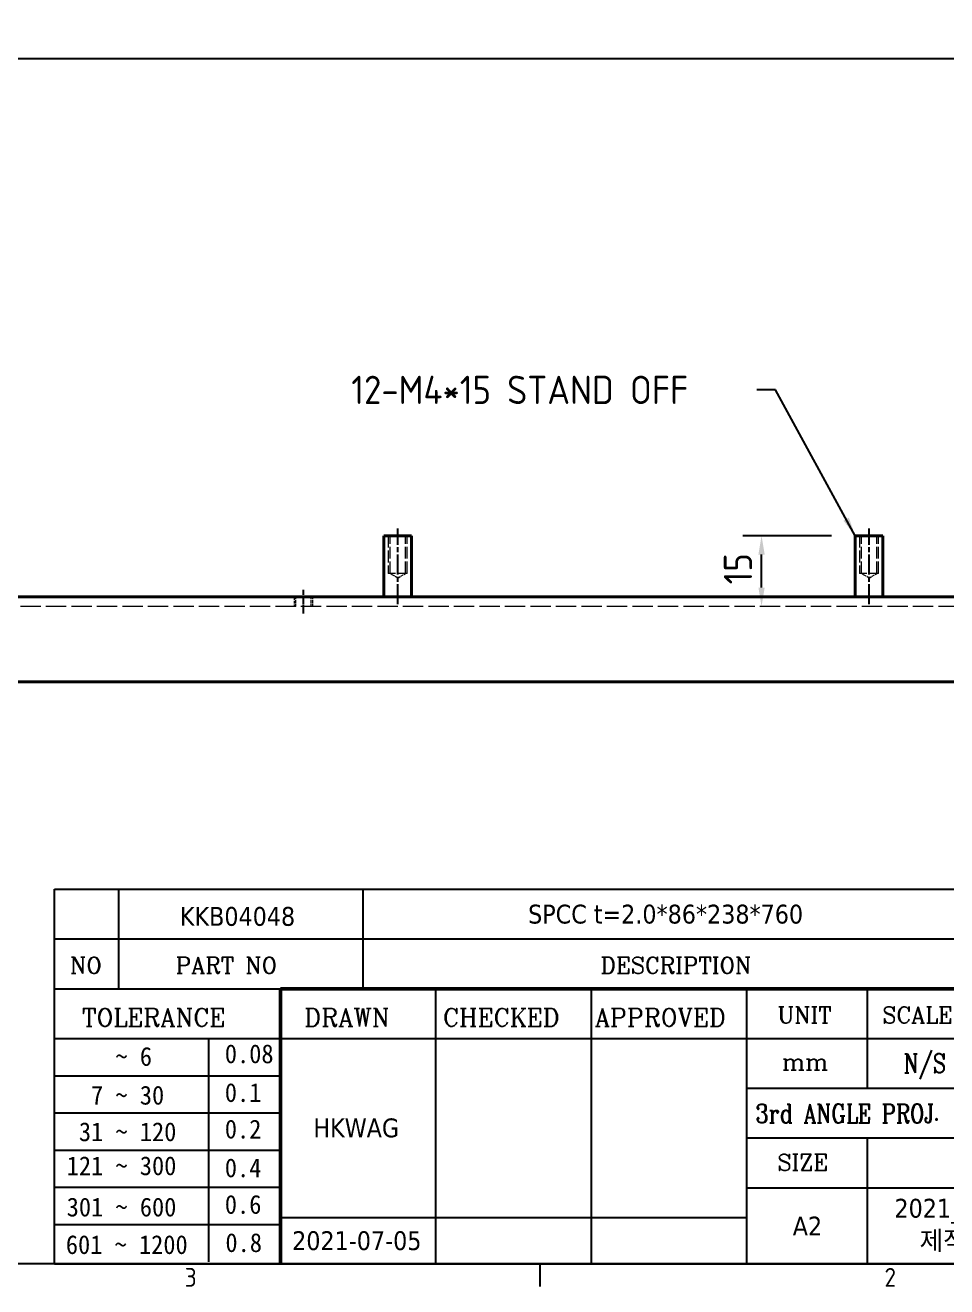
# Model space of a CAD drawing. Header units: millimetres. Extents: x 0 to 1188, y 0 to 840.
# Drawn here: x 781.8 to 977.3, y 15.2 to 282.9 of the extents above; entities that cross this region are included whole.
import ezdxf
from ezdxf.enums import TextEntityAlignment as Align

# ---------------------------------------------------------------- set-up
doc = ezdxf.new("R2010")
doc.units = ezdxf.units.MM
doc.header["$LTSCALE"] = 2
doc.linetypes.add('CHAIN', pattern=[0.35429999999999995, 0.2362, -0.0295, 0.0591, -0.0295])
doc.linetypes.add('DASHED', pattern=[0.2067, 0.1654, -0.0413])
doc.layers.get('0').update_dxf_attribs({"color": 3, "lineweight": 25})
for name, color, linetype, lineweight in [('가려진 것(ISO)', 2, 'DASHED', 18), ('가시적인 것(ISO)', 3, 'Continuous', 40), ('경계(ISO)', 7, 'Continuous', 25), ('기호(ISO)', 5, 'Continuous', 25), ('제목(ISO)', 5, 'Continuous', 50), ('중심선(ISO)', 1, 'Continuous', 25), ('치수(ISO)', 2, 'Continuous', 25)]:
    doc.layers.add(name, color=color, linetype=linetype, lineweight=lineweight)
doc.styles.add('HAN_291', font='')
doc.styles.add('RC_284', font='ROMANC.shx')
doc.styles.add('RC_287', font='ROMANC.shx')
doc.styles.add('문자 텍스트_PSTEK_POSCO', font='isocp.shx')
doc.styles.add('치수 텍스트_PSTEK_POSCO', font='isocp.shx')
doc.styles.add('텍스트 스타일198', font='tahoma.ttf')
doc.styles.add('텍스트 스타일333', font='ROMANC.shx', dxfattribs={"width": 0.800000011920929})
doc.styles.get('HAN_291').set_extended_font_data('GulimChe')
doc.dimstyles.new('치수_PSTEK_POSCO', dxfattribs={"dimscale": 2, "dimtxt": 3, "dimasz": 2, "dimexe": 2, "dimexo": 2.5, "dimgap": 1, "dimtad": 1, "dimrnd": 1e-08, "dimdsep": 46, "dimtxsty": '치수 텍스트_PSTEK_POSCO', "dimcen": 0.09, "dimdle": 10, "dimclrd": 7, "dimclre": 7, "dimclrt": 2, "dimadec": 1, "dimazin": 2, "dimtfac": 1, "dimtmove": 0, "dimatfit": 3, "dimfxl": 0, "dimtolj": 1, "dimlwd": -1, "dimlwe": -1, "dimarcsym": 0})
doc.dimstyles.new('치수_PSTEK_POSCO$7', dxfattribs={"dimscale": 2, "dimtxt": 3, "dimasz": 2, "dimexe": 2, "dimexo": 2.5, "dimgap": 1, "dimtad": 1, "dimrnd": 1e-08, "dimdsep": 46, "dimtxsty": '치수 텍스트_PSTEK_POSCO', "dimcen": 0.09, "dimdle": 10, "dimclrd": 7, "dimclre": 7, "dimclrt": 2, "dimadec": 1, "dimazin": 2, "dimtfac": 1, "dimtmove": 0, "dimatfit": 3, "dimfxl": 0, "dimtolj": 1, "dimlwd": -1, "dimlwe": -1, "dimarcsym": 0})

# ---------------------------------------------------------------- blocks, each defined once
blk = doc.blocks.new('경계 Default Border')
at = {"layer": '경계(ISO)'}
blk.add_line((445.4999923706055, 10), (445.4999923706055, 7.599999904632568), dxfattribs=at)
at = {"layer": '경계(ISO)', "flags": 128}
blk.add_lwpolyline([(10, 10), (10, 410), (584.0000152587891, 410), (584.0000152587891, 10), (10, 10)], dxfattribs=at)
at = {"layer": '경계(ISO)', "color": 2, "char_height": 2.000000029802322, "attachment_point": 7, "style": '문자 텍스트_PSTEK_POSCO'}
for s, insert in [('3', (407.8206930345746, 7.580929648038)), ('2', (482.043492964537, 7.580929648038))]:
    blk.add_mtext(s, dxfattribs=dict(at, insert=insert))
blk = doc.blocks.new('제목 블록 PSTEK')
at = {"color": 180}
for p, q in [((182.475792979055, 11.79100474011392), (182.4757929790549, 51.56524660363496)), ((182.4757929790549, 51.56524660363496), (372.4757929537551, 51.56524660363496)), ((189.2651435055721, 51.56524660363496), (189.2651435055722, 41.00524660363494)), ((215.2152739891528, 41.00524660363494), (215.2152739891528, 51.56524660363496)), ((182.475792979055, 46.2852466036349), (372.4757929537551, 46.28524660363492)), ((182.475792979055, 41.00524660363493), (206.451475290024, 41.00524660363493)), ((222.9401812389276, 11.79100474011392), (222.9401812389276, 41.00524660363494)), ((239.4288871878316, 11.79100474011392), (239.4288871878316, 41.00524660363494)), ((255.9175931367356, 11.79100474011392), (255.9175931367356, 41.00524660363494)), ((268.6918866058747, 41.00524660363494), (268.6918866058747, 30.44524660363498)), ((182.475792979055, 35.72524660363497), (206.451475290024, 35.72524660363497)), ((198.8621818849491, 12.02524660363491), (198.8621818849491, 35.72524660363497)), ((206.451475290024, 35.72524660363497), (372.4757929537551, 35.72524660363497)), ((182.475792979055, 31.77524660363492), (206.451475290024, 31.77524660363492)), ((255.917593136736, 30.44524660363498), (372.4757929537552, 30.44524660363501)), ((182.475792979055, 27.82524660363487), (206.451475290024, 27.82524660363487)), ((255.9175931367359, 25.16524660363502), (372.4757929537552, 25.165246603635)), ((268.6918866058744, 25.16524660363502), (268.6918866058744, 11.79100474011392)), ((182.475792979055, 23.87524660363505), (206.451475290024, 23.87524660363505)), ((182.475792979055, 19.92524660363478), (206.451475290024, 19.92524660363478)), ((255.9175931367359, 19.88524660363481), (310.0881549537553, 19.88524660363481)), ((206.451475290024, 16.74100474011396), (255.9175931367359, 16.74100474011396)), ((182.475792979055, 15.97524660363496), (206.451475290024, 15.97524660363496)), ((182.475792979055, 11.79100474011392), (372.4757929537551, 11.79100474011389))]:
    blk.add_line(p, q, dxfattribs=at)
at = {"color": 7, "lineweight": 50}
for p, q in [((206.4514752900237, 11.79100474011392), (206.4514752900237, 41.00524660363494)), ((206.451475290024, 41.00524660363494), (372.4757929537551, 41.00524660363496))]:
    blk.add_line(p, q, dxfattribs=at)
at = {"layer": '제목(ISO)', "lineweight": 18}
blk.add_line((182.475792979055, 35.72500474011393), (182.475792979055, 11.79100474011392), dxfattribs=at)
at = {"color": 2}
for s, height, style, p in [('NO', 1.742399930953979, 'RC_284', (184.135398793432, 42.62317362549192)), ('PART NO', 1.742399930953979, 'RC_284', (195.3359407378685, 42.62317362549192)), ('DESCRIPTION', 1.742399930953979, 'RC_284', (240.4025565652523, 42.62317362549192)), (' TOLERANCE', 1.899999976158142, 'RC_287', (184.0872874387979, 37.00893196870329)), ('DRAWN', 1.899999976158142, 'RC_287', (208.9766620976279, 37.00893196870329)), ('CHECKED', 1.899999976158142, 'RC_287', (223.6856844514997, 37.00893196870329)), ('APPROVED', 1.899999976158142, 'RC_287', (239.7795453577791, 37.00893196870329)), ('UNIT', 1.742399930953979, 'RC_284', (259.1652673287452, 37.34317362549218)), ('SCALE', 1.742399930953979, 'RC_284', (270.2934779252897, 37.34317362549218)), ('0.08', 2.000000029802322, 'HAN_291', (200.5467345600617, 33.09873600004101)), ('    ~ 6', 2.000000029802322, 'HAN_291', (183.7721304966814, 32.8176515608431)), ('mm', 1.742399930953979, 'RC_284', (259.6505418159997, 32.3543089683787)), ('0.1', 2.000000029802322, 'HAN_291', (200.5467345600617, 28.98646558742206)), ('  7 ~ 30', 2.000000029802322, 'HAN_291', (183.7721304966814, 28.70538114822415)), (' 31 ~ 120', 2.000000029802322, 'HAN_291', (183.7721304966814, 24.82628181916237)), ('0.2', 2.000000029802322, 'HAN_291', (200.5467345600617, 25.10736625836028)), ('121 ~ 300', 2.000000029802322, 'HAN_291', (183.7721304966814, 21.21401206133254)), ('0.4', 2.000000029802322, 'HAN_291', (200.5467345600617, 20.99509650053045)), ('SIZE', 1.742399930953979, 'RC_284', (259.1652673287452, 21.69497768947366)), ('301 ~ 600', 2.000000029802322, 'HAN_291', (183.7721304966814, 16.83491273227077)), ('0.6', 2.000000029802322, 'HAN_291', (200.5467345600617, 17.11599717146868)), ('601 ~ 1200', 2.000000029802322, 'HAN_291', (183.6802025156883, 12.84759660881125)), ('0.8', 2.000000029802322, 'HAN_291', (200.6097246063884, 13.05732192299702))]:
    blk.add_text(s, height=height, dxfattribs=dict(at, style=style)).set_placement(p)
at = {"color": 7, "style": '텍스트 스타일333', "width": 0.7999999523162842}
blk.add_text('N/S', height=2.000000029802322, dxfattribs=at).set_placement((274.7838860285014, 33.08524660363496), align=Align.MIDDLE_CENTER)
at = {"color": 2, "style": '텍스트 스타일333', "width": 0.7999999523162842}
blk.add_text('3rd ANGLE PROJ.', height=2.000000029802322, dxfattribs=at).set_placement((256.8430306642954, 26.76148381654429))
at = {"layer": '제목(ISO)', "color": 7, "style": '텍스트 스타일198'}
for tag, p in [('부품_번호_001', (195.7843283186424, 47.68004260673702)), ('설명_001', (232.7186612387956, 47.92245856837096)), ('재질_001', (292.2765131236743, 47.92524659519488)), ("3._Q'TY_001", (312.7051684940307, 47.92188863680521)), ('4._COLOR_001', (319.4395155511755, 47.94788311323986)), ('질량\\P3;_001', (350.2952123144242, 48.1643332325385)), ('1._MODEL_NAME_001', (332.0304049806628, 37.36524659519486)), ('제목_001', (338.1058135256113, 32.12134217035067)), ('부품_번호_001', (334.4435685718743, 26.8052465951949)), ('설계자_001', (209.9396160013646, 25.23446884679021)), ('프로젝트_001', (271.5781103856521, 16.70760140974343)), ('시트_크기_001', (260.7896290458918, 14.81730632141838)), ('작성_날짜_001', (207.688440696938, 13.26600473167383)), ('프로젝트_002', (274.2373147712887, 13.28105905531428))]:
    blk.add_attdef(tag, p, '', height=2.000000029802322, dxfattribs=at)
for tag, p in [('점검자', (231.1845342133799, 26.23312567187446)), ('엔지니어링_승인자', (247.673240162284, 26.23312567187446)), ('점검_날짜', (231.1845342133799, 14.26600474011394)), ('엔지니어링_승인_날짜', (247.6732401622839, 14.26600474011394))]:
    blk.add_attdef(tag, text='', height=2.000000029802322, dxfattribs=at).set_placement(p, align=Align.MIDDLE_CENTER)
blk = doc.blocks.new('*D74')
at = {"layer": 'Defpoints', "color": 0, "transparency": 16777216}
for p in [(938.0035250047752, 174.5784726788959), (957.8674005348416, 174.5784726788959), (1071.817400534841, 159.5784726788871)]:
    blk.add_point(p, dxfattribs=at)
at = {"layer": '치수(ISO)', "color": 7, "transparency": 16777216}
for p, q in [((952.8674005348416, 174.5784726788959), (934.0035250047752, 174.5784726788959)), ((938.0035250047752, 163.5784726788871), (938.0035250047752, 170.5784726788959))]:
    blk.add_line(p, q, dxfattribs=at)
for points in [[(937.3368583381085, 170.5784726788959), (938.6701916714418, 170.5784726788959), (938.0035250047752, 174.5784726788959)], [(937.3368583381085, 163.5784726788871), (938.6701916714418, 163.5784726788871), (938.0035250047752, 159.5784726788871)]]:
    blk.add_solid(points, dxfattribs=at)
at = {"layer": '치수(ISO)', "color": 2, "transparency": 16777216, "insert": (933.0035250047752, 164.2542086101775), "char_height": 6, "attachment_point": 4, "rotation": 90, "style": '치수 텍스트_PSTEK_POSCO'}
blk.add_mtext('\\A1;15', dxfattribs=at)
blk = doc.blocks.new('*D81')
at = {"layer": 'Defpoints', "color": 0, "transparency": 16777216}
for p in [(315.8174005349142, 312.3539690937462), (1075.817400534914, 312.3539690937464), (1075.817400534914, 275.8597436685453)]:
    blk.add_point(p, dxfattribs=at)
at = {"layer": '치수(ISO)', "color": 7, "transparency": 16777216}
for p, q in [((315.8174005349142, 307.3539690937462), (315.8174005349142, 271.8597436685453)), ((1075.817400534914, 307.3539690937464), (1075.817400534914, 271.8597436685453)), ((319.8174005349142, 275.8597436685453), (1071.817400534914, 275.8597436685453))]:
    blk.add_line(p, q, dxfattribs=at)
for points in [[(319.8174005349142, 276.5264103352119), (319.8174005349142, 275.1930770018786), (315.8174005349142, 275.8597436685453)], [(1071.817400534914, 276.5264103352119), (1071.817400534914, 275.1930770018786), (1075.817400534914, 275.8597436685453)]]:
    blk.add_solid(points, dxfattribs=at)
at = {"layer": '치수(ISO)', "color": 2, "transparency": 16777216, "insert": (690.4150383301898, 280.8597436685453), "char_height": 6, "attachment_point": 4, "style": '치수 텍스트_PSTEK_POSCO'}
blk.add_mtext('\\A1;760', dxfattribs=at)

msp = doc.modelspace()

# ---------------------------------------------------------------- linework, layer by layer
at = {"layer": '가려진 것(ISO)', "ltscale": 7.618686199188232}
for p, q in [((858.8174005348418, 174.5784726789078), (858.8174005348418, 166.5784726789078)), ((859.1964005348417, 166.5784726789078), (859.1964005348417, 174.5784726789078)), ((862.4384005348418, 166.5784726789078), (862.4384005348418, 174.5784726789078)), ((862.8174005348417, 166.5784726789078), (862.8174005348417, 174.5784726789078)), ((958.8174005348417, 174.5784726788959), (958.8174005348417, 166.5784726788959)), ((959.1964005348417, 166.5784726788959), (959.1964005348417, 174.5784726788959)), ((962.4384005348417, 166.5784726788959), (962.4384005348417, 174.5784726788959)), ((962.8174005348417, 166.5784726788959), (962.8174005348417, 174.5784726788959))]:
    msp.add_line(p, q, dxfattribs=at)
at = {"layer": '가려진 것(ISO)', "ltscale": 5.983680725097656}
for p, q in [((862.8174005348417, 166.5784726789078), (858.8174005348417, 166.5784726789078)), ((962.8174005348417, 166.5784726788959), (958.8174005348417, 166.5784726788959))]:
    msp.add_line(p, q, dxfattribs=at)
at = {"layer": '가려진 것(ISO)', "ltscale": 1.80089795589447}
for p, q in [((860.8174005348417, 165.6044776154641), (859.1964005348417, 166.5784726789078)), ((860.8174005348417, 165.6044776154641), (862.4384005348418, 166.5784726789078)), ((960.8174005348417, 165.6044776154522), (959.1964005348417, 166.5784726788959)), ((960.8174005348417, 165.6044776154522), (962.4384005348417, 166.5784726788959))]:
    msp.add_line(p, q, dxfattribs=at)
at = {"layer": '가려진 것(ISO)', "ltscale": 1.904596567153931}
for p, q in [((838.8174005348417, 161.5784726788959), (838.8174005348417, 159.5784726788959)), ((839.1964005348416, 159.5784726788959), (839.1964005348416, 161.5784726788959)), ((842.4384005348417, 159.5784726788959), (842.4384005348417, 161.5784726788959)), ((842.8174005348416, 159.5784726788959), (842.8174005348416, 161.5784726788959))]:
    msp.add_line(p, q, dxfattribs=at)
at = {"layer": '가려진 것(ISO)', "ltscale": 13.08677291870117}
msp.add_line((1071.817400534842, 159.5784726788871), (319.8174005348417, 159.5784726788869), dxfattribs=at)
at = {"layer": '가시적인 것(ISO)'}
for p, q in [((857.8674005348416, 174.5784726789078), (863.7674005348417, 174.5784726789078)), ((857.8674005348419, 161.5784726789078), (857.8674005348419, 174.5784726789078)), ((863.7674005348418, 161.5784726789078), (863.7674005348418, 174.5784726789078)), ((957.8674005348416, 174.5784726788959), (963.7674005348417, 174.5784726788959)), ((957.8674005348416, 161.5784726788959), (957.8674005348416, 174.5784726788959)), ((963.7674005348417, 161.5784726788959), (963.7674005348417, 174.5784726788959)), ((319.8174005348417, 161.5784726788869), (1071.817400534842, 161.5784726788871)), ((1075.817400534842, 143.5784726788859), (315.8174005348417, 143.5784726788857))]:
    msp.add_line(p, q, dxfattribs=at)
at = {"layer": '중심선(ISO)', "linetype": 'CHAIN', "ltscale": 8.889559745788574}
for p, q in [((860.8174005348417, 160.0784726789078), (860.8174005348417, 176.0784726789078)), ((960.8174005348417, 160.0784726788959), (960.8174005348417, 176.0784726788959))]:
    msp.add_line(p, q, dxfattribs=at)
at = {"layer": '중심선(ISO)', "linetype": 'CHAIN', "ltscale": 2.777918577194214}
msp.add_line((840.8174005348417, 158.078472678896), (840.8174005348417, 163.0784726788958), dxfattribs=at)

# ---------------------------------------------------------------- block references
at = {"xscale": 2, "yscale": 2, "zscale": 2}
msp.add_blockref('경계 Default Border', (0, 0), dxfattribs=at)
ref = msp.add_blockref('제목 블록 PSTEK', (423.0484140924897, -3.58200948022779), dxfattribs=dict(xscale=2, yscale=2, zscale=2))
ref.add_attrib('설계자_001', 'HKWAG', (842.9276460952188, 46.88692821335263), dxfattribs={"layer": '제목(ISO)', "color": 7, "height": 4.000000059604645, "style": '텍스트 스타일198'})
ref.add_attrib('프로젝트_001', '2021_컨버터_DC 4kW 집진기', (966.2046348637937, 29.83319333925908), dxfattribs={"layer": '제목(ISO)', "color": 7, "height": 4.000000059604645, "style": '텍스트 스타일198'})
ref.add_attrib('시트_크기_001', 'A2', (944.6276721842731, 26.05260316260896), dxfattribs={"layer": '제목(ISO)', "color": 7, "height": 4.000000059604645, "style": '텍스트 스타일198'})
ref.add_attrib('작성_날짜_001', '2021-07-05', (838.4252954863656, 22.94999998311987), dxfattribs={"layer": '제목(ISO)', "color": 7, "height": 4.000000059604645, "style": '텍스트 스타일198'})
ref.add_attrib('설명_001', 'SPCC t=2.0*86*238*760', (888.4857365700809, 92.26290765651414), dxfattribs={"layer": '제목(ISO)', "color": 7, "height": 4.000000059604645, "style": '텍스트 스타일198'})
ref.add_attrib('부품_번호_001', 'KKB04048', (814.6170707297742, 91.77807573324625), dxfattribs={"layer": '제목(ISO)', "color": 7, "height": 4.000000059604645, "style": '텍스트 스타일198'})
ref.add_attrib('프로젝트_002', '제작 PJT_NWL_네오디아', (971.5230436350669, 22.98010863040078), dxfattribs={"layer": '제목(ISO)', "color": 7, "height": 4.000000059604645, "style": '텍스트 스타일198'})

# ---------------------------------------------------------------- texts
at = {"layer": '기호(ISO)', "color": 2, "insert": (850.9689309698579, 205.5299835793112), "char_height": 6.000000238418579, "width": 84.02860641479492, "attachment_point": 4, "style": '치수 텍스트_PSTEK_POSCO'}
msp.add_mtext('{\\fISOCP|b0|i0;\\H6.0000;12-M4*15 STAND OFF}', dxfattribs=at)

# ---------------------------------------------------------------- dimensions: what is measured, and where the dimension line sits
at = {"layer": '치수(ISO)', "color": 7}
dim = msp.add_linear_dim(base=(1075.817400534914, 275.8597436685453), p1=(315.8174005349142, 312.3539690937462), p2=(1075.817400534914, 312.3539690937464), dimstyle='치수_PSTEK_POSCO', override={"dimdec": 2, "dimtp": 0, "dimtm": -0, "dimtdec": 2, "dimtofl": 0, "dimatfit": 1}, dxfattribs=at)
dim.commit()
dim.dimension.update_dxf_attribs({"geometry": '*D81', "text_midpoint": (695.8174005349142, 275.8597436685453), "dimtype": 160})
dim = msp.add_linear_dim(base=(938.0035250047752, 174.5784726788959), p1=(1071.817400534841, 159.5784726788871), p2=(957.8674005348416, 174.5784726788959), angle=90, dimstyle='치수_PSTEK_POSCO', override={"dimdec": 2, "dimse1": 1, "dimtp": 0, "dimtm": -0, "dimtdec": 2, "dimtofl": 0, "dimatfit": 1}, dxfattribs=at)
dim.commit()
dim.dimension.update_dxf_attribs({"geometry": '*D74', "text_midpoint": (938.0035250047752, 167.0784726788894), "dimtype": 160})

# ---------------------------------------------------------------- leaders
at = {"layer": '기호(ISO)', "color": 7, "annotation_type": 0, "has_hookline": 1, "hookline_direction": 1, "text_width": 82.05576313985512}
msp.add_leader([(957.8674005348415, 174.5784726788959), (940.9975373846528, 205.5299835793112), (936.9975373846528, 205.5299835793112)], dimstyle='치수_PSTEK_POSCO$7', override={"dimtad": 0}, dxfattribs=at)

doc.saveas('drawing.dxf')
